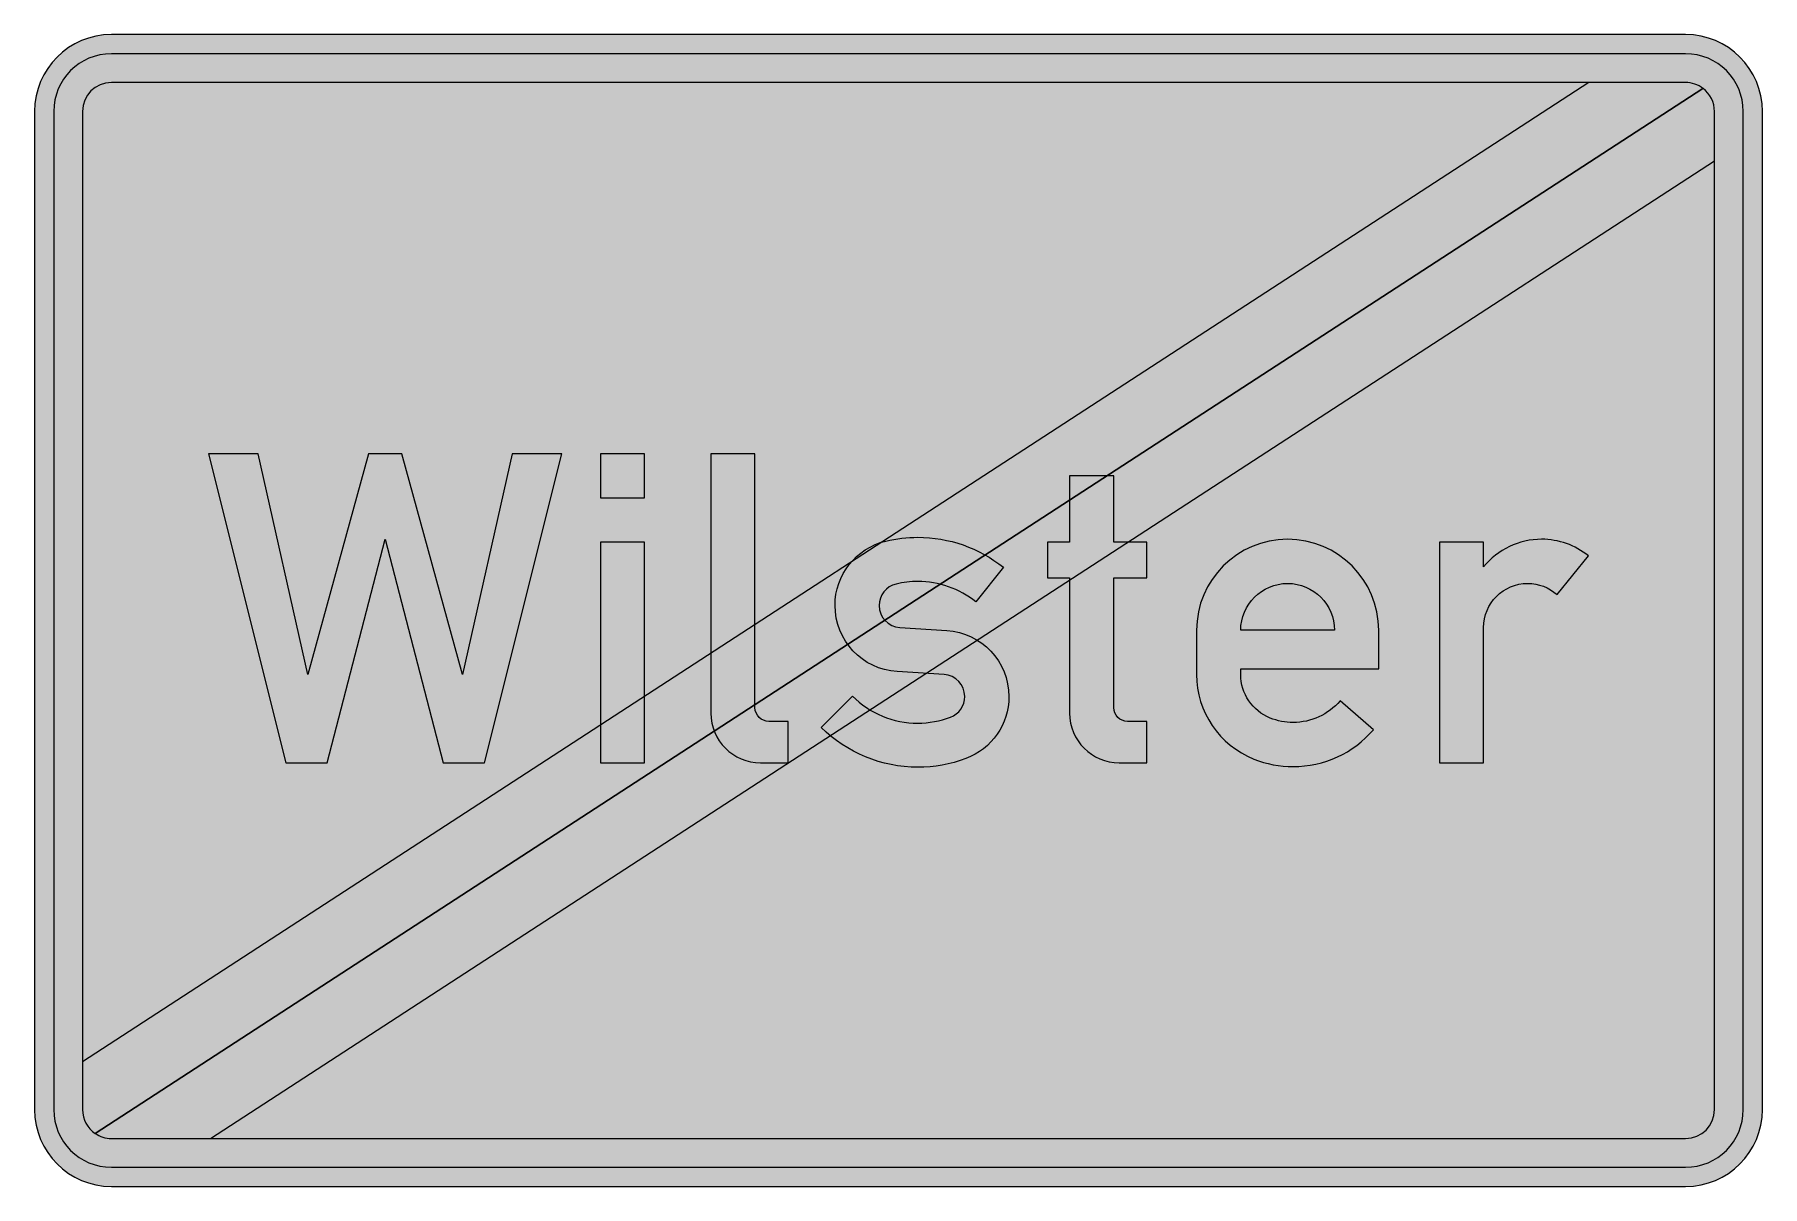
# Model space of a CAD drawing. Header units: millimetres. Extents: x -421 to 479, y -186 to 414.
import ezdxf

# ---------------------------------------------------------------- set-up
doc = ezdxf.new("R2010")
doc.units = ezdxf.units.MM
doc.header["$MEASUREMENT"] = 0
doc.layers.add('Ebene 1', color=7, linetype='Continuous')

msp = doc.modelspace()

# ---------------------------------------------------------------- hatches: boundary and pattern name
at = {"layer": 'Ebene 1'}
h = msp.add_hatch(color=250, dxfattribs=at)
edge = h.paths.add_edge_path(flags=0)
edge.add_spline(control_points=[(-380.6726, 413.9451), (-380.6726, 413.9451), (439.3274, 413.9451), (439.3274, 413.9451), (461.4299, 413.9451), (479.3274, 396.0476), (479.3274, 373.9451), (479.3274, 373.9451), (479.3274, -146.0549), (479.3274, -146.0549), (479.3274, -168.1574), (461.4299, -186.0549), (439.3274, -186.0549), (439.3274, -186.0549), (-380.6726, -186.0549), (-380.6726, -186.0549), (-402.7751, -186.0549), (-420.6726, -168.1574), (-420.6726, -146.0549), (-420.6726, -146.0549), (-420.6726, 373.9451), (-420.6726, 373.9451), (-420.6726, 396.0476), (-402.7751, 413.9451), (-380.6726, 413.9451)], knot_values=[0, 0, 0, 0, 0.125, 0.125, 0.125, 0.25, 0.25, 0.25, 0.375, 0.375, 0.375, 0.5, 0.5, 0.5, 0.625, 0.625, 0.625, 0.75, 0.75, 0.75, 0.875, 0.875, 0.875, 1, 1, 1, 1], degree=3, periodic=1)
h = msp.add_hatch(color=250, dxfattribs=at)
edge = h.paths.add_edge_path(flags=0)
edge.add_spline(control_points=[(-380.6726, 403.9451), (-380.6726, 403.9451), (439.3274, 403.9451), (439.3274, 403.9451), (455.9043, 403.9451), (469.3274, 390.522), (469.3274, 373.9451), (469.3274, 373.9451), (469.3274, -146.0549), (469.3274, -146.0549), (469.3274, -162.6318), (455.9043, -176.0549), (439.3274, -176.0549), (439.3274, -176.0549), (-380.6726, -176.0549), (-380.6726, -176.0549), (-397.2495, -176.0549), (-410.6726, -162.6318), (-410.6726, -146.0549), (-410.6726, -146.0549), (-410.6726, 373.9451), (-410.6726, 373.9451), (-410.6726, 390.522), (-397.2495, 403.9451), (-380.6726, 403.9451)], knot_values=[0, 0, 0, 0, 0.125, 0.125, 0.125, 0.25, 0.25, 0.25, 0.375, 0.375, 0.375, 0.5, 0.5, 0.5, 0.625, 0.625, 0.625, 0.75, 0.75, 0.75, 0.875, 0.875, 0.875, 1, 1, 1, 1], degree=3, periodic=1)
h = msp.add_hatch(color=2, dxfattribs=at)
edge = h.paths.add_edge_path(flags=0)
edge.add_spline(control_points=[(-380.6726, 388.9451), (-380.6726, 388.9451), (439.3274, 388.9451), (439.3274, 388.9451), (442.5907, 388.9451), (445.7484, 387.8885), (448.3546, 385.9246), (448.3546, 385.9246), (-389.0594, -158.4912), (-389.0594, -158.4912), (-393.1981, -155.7001), (-395.673, -151.0454), (-395.6726, -146.0536), (-395.6726, -146.0536), (-395.6726, 373.9451), (-395.6726, 373.9451), (-395.6726, 382.2335), (-388.961, 388.9451), (-380.6726, 388.9451)], knot_values=[0, 0, 0, 0, 0.16666667, 0.16666667, 0.16666667, 0.33333333, 0.33333333, 0.33333333, 0.5, 0.5, 0.5, 0.66666667, 0.66666667, 0.66666667, 0.83333333, 0.83333333, 0.83333333, 1, 1, 1, 1], degree=3, periodic=1)
h = msp.add_hatch(color=242, dxfattribs=at)
edge = h.paths.add_edge_path(flags=0)
edge.add_spline(control_points=[(388.9734, 388.9451), (388.9734, 388.9451), (439.3274, 388.9451), (439.3274, 388.9451), (442.5907, 388.9451), (445.7484, 387.8885), (448.3546, 385.9246), (448.3546, 385.9246), (-389.0594, -158.4912), (-389.0594, -158.4912), (-393.1981, -155.7001), (-395.673, -151.0454), (-395.6726, -146.0536), (-395.6726, -146.0536), (-395.6726, -121.191), (-395.6726, -121.191), (-395.6726, -121.191), (388.9734, 388.9451), (388.9734, 388.9451)], knot_values=[0, 0, 0, 0, 0.16666667, 0.16666667, 0.16666667, 0.33333333, 0.33333333, 0.33333333, 0.5, 0.5, 0.5, 0.66666667, 0.66666667, 0.66666667, 0.83333333, 0.83333333, 0.83333333, 1, 1, 1, 1], degree=3, periodic=1)
h = msp.add_hatch(color=2, dxfattribs=at)
edge = h.paths.add_edge_path(flags=0)
edge.add_spline(control_points=[(448.3464, 385.9332), (448.3464, 385.9332), (448.3985, 385.8915), (448.3985, 385.8915), (452.1373, 383.0525), (454.3278, 378.6383), (454.3274, 373.9438), (454.3274, 373.9438), (454.3274, -146.0549), (454.3274, -146.0549), (454.3274, -154.3433), (447.6158, -161.0549), (439.3274, -161.0549), (439.3274, -161.0549), (-380.6726, -161.0549), (-380.6726, -161.0549), (-383.6705, -161.0549), (-386.5763, -160.1664), (-389.0616, -158.4897), (-389.0616, -158.4897), (-389.0516, -158.5), (-389.0516, -158.5), (-389.0516, -158.5), (448.3464, 385.9332), (448.3464, 385.9332)], knot_values=[0, 0, 0, 0, 0.125, 0.125, 0.125, 0.25, 0.25, 0.25, 0.375, 0.375, 0.375, 0.5, 0.5, 0.5, 0.625, 0.625, 0.625, 0.75, 0.75, 0.75, 0.875, 0.875, 0.875, 1, 1, 1, 1], degree=3, periodic=1)
h = msp.add_hatch(color=242, dxfattribs=at)
edge = h.paths.add_edge_path(flags=0)
edge.add_spline(control_points=[(454.3274, 348.2082), (454.3274, 348.2082), (-328.9756, -161.0549), (-328.9756, -161.0549), (-328.9756, -161.0549), (-380.6726, -161.0549), (-380.6726, -161.0549), (-383.6705, -161.0549), (-386.5763, -160.1664), (-389.0616, -158.4897), (-389.0616, -158.4897), (-389.0516, -158.5), (-389.0516, -158.5), (-389.0516, -158.5), (448.3464, 385.9332), (448.3464, 385.9332), (448.3464, 385.9332), (448.3985, 385.8915), (448.3985, 385.8915), (452.1373, 383.0525), (454.3278, 378.6383), (454.3274, 373.9438), (454.3274, 373.9438), (454.3274, 348.2082), (454.3274, 348.2082)], knot_values=[0, 0, 0, 0, 0.125, 0.125, 0.125, 0.25, 0.25, 0.25, 0.375, 0.375, 0.375, 0.5, 0.5, 0.5, 0.625, 0.625, 0.625, 0.75, 0.75, 0.75, 0.875, 0.875, 0.875, 1, 1, 1, 1], degree=3, periodic=1)
h = msp.add_hatch(color=250, dxfattribs=at)
edge = h.paths.add_edge_path(flags=0)
edge.add_spline(control_points=[(-330.0466, 195.6181), (-330.0466, 195.6181), (-304.1716, 195.6181), (-304.1716, 195.6181), (-304.1716, 195.6181), (-278.2966, 80.6181), (-278.2966, 80.6181), (-278.2966, 80.6181), (-246.6716, 195.6181), (-246.6716, 195.6181), (-246.6716, 195.6181), (-229.4216, 195.6181), (-229.4216, 195.6181), (-229.4216, 195.6181), (-197.7967, 80.6181), (-197.7967, 80.6181), (-197.7967, 80.6181), (-171.9216, 195.6181), (-171.9216, 195.6181), (-171.9216, 195.6181), (-146.0466, 195.6181), (-146.0466, 195.6181), (-146.0466, 195.6181), (-186.2966, 34.6181), (-186.2966, 34.6181), (-186.2966, 34.6181), (-207.8591, 34.6181), (-207.8591, 34.6181), (-207.8591, 34.6181), (-238.0466, 151.0556), (-238.0466, 151.0556), (-238.0466, 151.0556), (-268.2341, 34.6181), (-268.2341, 34.6181), (-268.2341, 34.6181), (-289.7966, 34.6181), (-289.7966, 34.6181), (-289.7966, 34.6181), (-330.0466, 195.6181), (-330.0466, 195.6181)], knot_values=[0, 0, 0, 0, 0.07692308, 0.07692308, 0.07692308, 0.15384615, 0.15384615, 0.15384615, 0.23076923, 0.23076923, 0.23076923, 0.30769231, 0.30769231, 0.30769231, 0.38461538, 0.38461538, 0.38461538, 0.46153846, 0.46153846, 0.46153846, 0.53846154, 0.53846154, 0.53846154, 0.61538462, 0.61538462, 0.61538462, 0.69230769, 0.69230769, 0.69230769, 0.76923077, 0.76923077, 0.76923077, 0.84615385, 0.84615385, 0.84615385, 0.92307692, 0.92307692, 0.92307692, 1, 1, 1, 1], degree=3, periodic=1)
h = msp.add_hatch(color=250, dxfattribs=at)
edge = h.paths.add_edge_path(flags=0)
edge.add_spline(control_points=[(-125.9216, 195.6181), (-125.9216, 195.6181), (-102.9216, 195.6181), (-102.9216, 195.6181), (-102.9216, 195.6181), (-102.9216, 172.6181), (-102.9216, 172.6181), (-102.9216, 172.6181), (-125.9216, 172.6181), (-125.9216, 172.6181), (-125.9216, 172.6181), (-125.9216, 195.6181), (-125.9216, 195.6181)], knot_values=[0, 0, 0, 0, 0.25, 0.25, 0.25, 0.5, 0.5, 0.5, 0.75, 0.75, 0.75, 1, 1, 1, 1], degree=3, periodic=1)
h = msp.add_hatch(color=250, dxfattribs=at)
edge = h.paths.add_edge_path(flags=0)
edge.add_spline(control_points=[(-42.5467, 34.6181), (-56.8371, 34.6181), (-68.4216, 46.2026), (-68.4216, 60.4931), (-68.4216, 60.4931), (-68.4216, 195.6181), (-68.4216, 195.6181), (-68.4216, 195.6181), (-45.4216, 195.6181), (-45.4216, 195.6181), (-45.4216, 195.6181), (-45.4216, 63.3681), (-45.4216, 63.3681), (-45.4216, 59.3984), (-42.2038, 56.1806), (-38.2341, 56.1806), (-38.2341, 56.1806), (-28.1716, 56.1806), (-28.1716, 56.1806), (-28.1716, 56.1806), (-28.1716, 34.6181), (-28.1716, 34.6181), (-28.1716, 34.6181), (-42.5467, 34.6181), (-42.5467, 34.6181)], knot_values=[0, 0, 0, 0, 0.125, 0.125, 0.125, 0.25, 0.25, 0.25, 0.375, 0.375, 0.375, 0.5, 0.5, 0.5, 0.625, 0.625, 0.625, 0.75, 0.75, 0.75, 0.875, 0.875, 0.875, 1, 1, 1, 1], degree=3, periodic=1)
h = msp.add_hatch(color=250, dxfattribs=at)
edge = h.paths.add_edge_path(flags=0)
edge.add_spline(control_points=[(144.3283, 34.6181), (130.0379, 34.6181), (118.4533, 46.2026), (118.4534, 60.4931), (118.4534, 60.4931), (118.4534, 130.9306), (118.4534, 130.9306), (118.4534, 130.9306), (106.9534, 130.9306), (106.9534, 130.9306), (106.9534, 130.9306), (106.9534, 149.6181), (106.9534, 149.6181), (106.9534, 149.6181), (118.4534, 149.6181), (118.4534, 149.6181), (118.4534, 149.6181), (118.4534, 184.1181), (118.4534, 184.1181), (118.4534, 184.1181), (141.4534, 184.1181), (141.4534, 184.1181), (141.4534, 184.1181), (141.4534, 149.6181), (141.4534, 149.6181), (141.4534, 149.6181), (158.7034, 149.6181), (158.7034, 149.6181), (158.7034, 149.6181), (158.7034, 130.9306), (158.7034, 130.9306), (158.7034, 130.9306), (141.4534, 130.9306), (141.4534, 130.9306), (141.4534, 130.9306), (141.4534, 63.3681), (141.4534, 63.3681), (141.4534, 59.3984), (144.6712, 56.1806), (148.6409, 56.1806), (148.6409, 56.1806), (158.7034, 56.1806), (158.7034, 56.1806), (158.7034, 56.1806), (158.7034, 34.6181), (158.7034, 34.6181), (158.7034, 34.6181), (144.3283, 34.6181), (144.3283, 34.6181)], knot_values=[0, 0, 0, 0, 0.0625, 0.0625, 0.0625, 0.125, 0.125, 0.125, 0.1875, 0.1875, 0.1875, 0.25, 0.25, 0.25, 0.3125, 0.3125, 0.3125, 0.375, 0.375, 0.375, 0.4375, 0.4375, 0.4375, 0.5, 0.5, 0.5, 0.5625, 0.5625, 0.5625, 0.625, 0.625, 0.625, 0.6875, 0.6875, 0.6875, 0.75, 0.75, 0.75, 0.8125, 0.8125, 0.8125, 0.875, 0.875, 0.875, 0.9375, 0.9375, 0.9375, 1, 1, 1, 1], degree=3, periodic=1)
h = msp.add_hatch(color=250, dxfattribs=at)
edge = h.paths.add_edge_path(flags=0)
edge.add_spline(control_points=[(-125.9216, 149.6181), (-125.9216, 149.6181), (-102.9216, 149.6181), (-102.9216, 149.6181), (-102.9216, 149.6181), (-102.9216, 34.6181), (-102.9216, 34.6181), (-102.9216, 34.6181), (-125.9216, 34.6181), (-125.9216, 34.6181), (-125.9216, 34.6181), (-125.9216, 149.6181), (-125.9216, 149.6181)], knot_values=[0, 0, 0, 0, 0.25, 0.25, 0.25, 0.5, 0.5, 0.5, 0.75, 0.75, 0.75, 1, 1, 1, 1], degree=3, periodic=1)
h = msp.add_hatch(color=250, dxfattribs=at)
edge = h.paths.add_edge_path(flags=0)
edge.add_spline(control_points=[(30.0484, 105.0777), (23.9875, 105.4567), (19.2659, 110.4826), (19.2659, 116.5555), (19.2659, 121.8729), (22.9114, 126.4969), (28.0821, 127.7378), (31.7861, 128.6267), (35.5817, 129.0759), (39.3909, 129.0759), (50.3714, 129.0759), (61.0263, 125.3466), (69.61, 118.499), (69.61, 118.499), (83.9533, 136.4786), (83.9533, 136.4786), (71.2953, 146.5765), (55.5832, 152.0759), (39.3909, 152.0759), (33.7737, 152.0759), (28.1765, 151.4135), (22.7145, 150.1027), (7.2025, 146.3798), (-3.7341, 132.5078), (-3.7341, 116.5555), (-3.7342, 98.3373), (10.431, 83.2591), (28.6137, 82.1226), (28.6137, 82.1226), (53.0457, 80.5955), (53.0457, 80.5955), (59.1066, 80.2166), (63.8284, 75.1907), (63.8284, 69.1178), (63.8284, 64.3242), (60.8548, 60.0332), (56.3662, 58.3501), (50.9381, 56.3146), (45.1881, 55.272), (39.3908, 55.272), (26.614, 55.272), (14.3567, 60.3297), (5.2977, 69.3396), (5.2977, 69.3396), (-10.9216, 53.0323), (-10.9216, 53.0323), (2.447, 39.7357), (20.5356, 32.2721), (39.3908, 32.2721), (47.946, 32.2721), (56.4315, 33.8107), (64.4421, 36.8145), (77.9076, 41.8641), (86.8284, 54.7368), (86.8284, 69.1178), (86.8284, 87.336), (72.6631, 102.4142), (54.4805, 103.5507), (54.4805, 103.5507), (30.0484, 105.0777), (30.0484, 105.0777)], knot_values=[0, 0, 0, 0, 0.05, 0.05, 0.05, 0.1, 0.1, 0.1, 0.15, 0.15, 0.15, 0.2, 0.2, 0.2, 0.25, 0.25, 0.25, 0.3, 0.3, 0.3, 0.35, 0.35, 0.35, 0.4, 0.4, 0.4, 0.45, 0.45, 0.45, 0.5, 0.5, 0.5, 0.55, 0.55, 0.55, 0.6, 0.6, 0.6, 0.65, 0.65, 0.65, 0.7, 0.7, 0.7, 0.75, 0.75, 0.75, 0.8, 0.8, 0.8, 0.85, 0.85, 0.85, 0.9, 0.9, 0.9, 0.95, 0.95, 0.95, 1, 1, 1, 1], degree=3, periodic=1)
h = msp.add_hatch(color=250, dxfattribs=at)
edge = h.paths.add_edge_path(flags=0)
edge.add_spline(control_points=[(222.94, 57.9283), (226.741, 56.4079), (230.797, 55.6269), (234.8908, 55.6269), (244.2772, 55.6269), (253.1956, 59.725), (259.3089, 66.8477), (259.3089, 66.8477), (276.7618, 51.868), (276.7618, 51.868), (266.2791, 39.6544), (250.9862, 32.6269), (234.8908, 32.6269), (227.871, 32.627), (220.9157, 33.9663), (214.398, 36.5734), (196.3879, 43.7774), (184.5784, 61.2206), (184.5784, 80.6181), (184.5784, 80.6181), (184.5784, 103.6181), (184.5784, 103.6181), (184.5784, 129.8171), (205.8167, 151.0556), (232.0159, 151.0556), (258.2149, 151.0556), (279.4534, 129.8171), (279.4534, 103.6181), (279.4534, 103.6181), (279.4534, 83.4931), (279.4534, 83.4931), (279.4534, 83.4931), (207.5784, 83.4931), (207.5784, 83.4931), (207.5784, 83.4931), (207.5784, 80.6181), (207.5784, 80.6181), (207.5784, 70.6255), (213.662, 61.6395), (222.94, 57.9283)], knot_values=[0, 0, 0, 0, 0.07692308, 0.07692308, 0.07692308, 0.15384615, 0.15384615, 0.15384615, 0.23076923, 0.23076923, 0.23076923, 0.30769231, 0.30769231, 0.30769231, 0.38461538, 0.38461538, 0.38461538, 0.46153846, 0.46153846, 0.46153846, 0.53846154, 0.53846154, 0.53846154, 0.61538462, 0.61538462, 0.61538462, 0.69230769, 0.69230769, 0.69230769, 0.76923077, 0.76923077, 0.76923077, 0.84615385, 0.84615385, 0.84615385, 0.92307692, 0.92307692, 0.92307692, 1, 1, 1, 1], degree=3, periodic=1)
h = msp.add_hatch(color=250, dxfattribs=at)
edge = h.paths.add_edge_path(flags=0)
edge.add_spline(control_points=[(334.0784, 149.6181), (334.0784, 149.6181), (334.0783, 136.6382), (334.0783, 136.6382), (341.447, 145.7565), (352.5424, 151.0556), (364.2659, 151.0556), (373.1635, 151.0556), (381.7909, 147.9985), (388.7033, 142.3962), (388.7033, 142.3962), (372.3668, 122.2388), (372.3668, 122.2388), (368.1555, 125.9856), (362.7151, 128.0556), (357.0784, 128.0556), (344.3758, 128.0556), (334.0784, 117.7581), (334.0784, 105.0556), (334.0784, 105.0556), (334.0784, 34.6181), (334.0784, 34.6181), (334.0784, 34.6181), (311.0784, 34.6181), (311.0784, 34.6181), (311.0784, 34.6181), (311.0784, 149.6181), (311.0784, 149.6181), (311.0784, 149.6181), (334.0784, 149.6181), (334.0784, 149.6181)], knot_values=[0, 0, 0, 0, 0.1, 0.1, 0.1, 0.2, 0.2, 0.2, 0.3, 0.3, 0.3, 0.4, 0.4, 0.4, 0.5, 0.5, 0.5, 0.6, 0.6, 0.6, 0.7, 0.7, 0.7, 0.8, 0.8, 0.8, 0.9, 0.9, 0.9, 1, 1, 1, 1], degree=3, periodic=1)
at = {"layer": 'Ebene 1', "true_color": 0xffed00}
h = msp.add_hatch(color=2, dxfattribs=at)
edge = h.paths.add_edge_path()
edge.add_spline(control_points=[(232.0159, 128.0556), (218.5194, 128.0556), (207.5784, 117.1145), (207.5784, 103.6181), (207.5784, 103.6181), (256.4534, 103.6181), (256.4534, 103.6181), (256.4534, 117.1145), (245.5123, 128.0556), (232.0159, 128.0556)], knot_values=[0, 0, 0, 0, 0.33333333, 0.33333333, 0.33333333, 0.66666667, 0.66666667, 0.66666667, 1, 1, 1, 1], degree=3, periodic=1)

# ---------------------------------------------------------------- linework, layer by layer
at = {"layer": 'Ebene 1', "color": 250, "lineweight": 9}
for points, knots in [([(-380.6726, 413.9451), (-380.6726, 413.9451), (439.3274, 413.9451), (439.3274, 413.9451), (461.4299, 413.9451), (479.3274, 396.0476), (479.3274, 373.9451), (479.3274, 373.9451), (479.3274, -146.0549), (479.3274, -146.0549), (479.3274, -168.1574), (461.4299, -186.0549), (439.3274, -186.0549), (439.3274, -186.0549), (-380.6726, -186.0549), (-380.6726, -186.0549), (-402.7751, -186.0549), (-420.6726, -168.1574), (-420.6726, -146.0549), (-420.6726, -146.0549), (-420.6726, 373.9451), (-420.6726, 373.9451), (-420.6726, 396.0476), (-402.7751, 413.9451), (-380.6726, 413.9451)], [0, 0, 0, 0, 0.125, 0.125, 0.125, 0.25, 0.25, 0.25, 0.375, 0.375, 0.375, 0.5, 0.5, 0.5, 0.625, 0.625, 0.625, 0.75, 0.75, 0.75, 0.875, 0.875, 0.875, 1, 1, 1, 1]), ([(-380.6726, 403.9451), (-380.6726, 403.9451), (439.3274, 403.9451), (439.3274, 403.9451), (455.9043, 403.9451), (469.3274, 390.522), (469.3274, 373.9451), (469.3274, 373.9451), (469.3274, -146.0549), (469.3274, -146.0549), (469.3274, -162.6318), (455.9043, -176.0549), (439.3274, -176.0549), (439.3274, -176.0549), (-380.6726, -176.0549), (-380.6726, -176.0549), (-397.2495, -176.0549), (-410.6726, -162.6318), (-410.6726, -146.0549), (-410.6726, -146.0549), (-410.6726, 373.9451), (-410.6726, 373.9451), (-410.6726, 390.522), (-397.2495, 403.9451), (-380.6726, 403.9451)], [0, 0, 0, 0, 0.125, 0.125, 0.125, 0.25, 0.25, 0.25, 0.375, 0.375, 0.375, 0.5, 0.5, 0.5, 0.625, 0.625, 0.625, 0.75, 0.75, 0.75, 0.875, 0.875, 0.875, 1, 1, 1, 1]), ([(-330.0466, 195.6181), (-330.0466, 195.6181), (-304.1716, 195.6181), (-304.1716, 195.6181), (-304.1716, 195.6181), (-278.2966, 80.6181), (-278.2966, 80.6181), (-278.2966, 80.6181), (-246.6716, 195.6181), (-246.6716, 195.6181), (-246.6716, 195.6181), (-229.4216, 195.6181), (-229.4216, 195.6181), (-229.4216, 195.6181), (-197.7967, 80.6181), (-197.7967, 80.6181), (-197.7967, 80.6181), (-171.9216, 195.6181), (-171.9216, 195.6181), (-171.9216, 195.6181), (-146.0466, 195.6181), (-146.0466, 195.6181), (-146.0466, 195.6181), (-186.2966, 34.6181), (-186.2966, 34.6181), (-186.2966, 34.6181), (-207.8591, 34.6181), (-207.8591, 34.6181), (-207.8591, 34.6181), (-238.0466, 151.0556), (-238.0466, 151.0556), (-238.0466, 151.0556), (-268.2341, 34.6181), (-268.2341, 34.6181), (-268.2341, 34.6181), (-289.7966, 34.6181), (-289.7966, 34.6181), (-289.7966, 34.6181), (-330.0466, 195.6181), (-330.0466, 195.6181)], [0, 0, 0, 0, 0.07692308, 0.07692308, 0.07692308, 0.15384615, 0.15384615, 0.15384615, 0.23076923, 0.23076923, 0.23076923, 0.30769231, 0.30769231, 0.30769231, 0.38461538, 0.38461538, 0.38461538, 0.46153846, 0.46153846, 0.46153846, 0.53846154, 0.53846154, 0.53846154, 0.61538462, 0.61538462, 0.61538462, 0.69230769, 0.69230769, 0.69230769, 0.76923077, 0.76923077, 0.76923077, 0.84615385, 0.84615385, 0.84615385, 0.92307692, 0.92307692, 0.92307692, 1, 1, 1, 1]), ([(-125.9216, 195.6181), (-125.9216, 195.6181), (-102.9216, 195.6181), (-102.9216, 195.6181), (-102.9216, 195.6181), (-102.9216, 172.6181), (-102.9216, 172.6181), (-102.9216, 172.6181), (-125.9216, 172.6181), (-125.9216, 172.6181), (-125.9216, 172.6181), (-125.9216, 195.6181), (-125.9216, 195.6181)], [0, 0, 0, 0, 0.25, 0.25, 0.25, 0.5, 0.5, 0.5, 0.75, 0.75, 0.75, 1, 1, 1, 1]), ([(-42.5467, 34.6181), (-56.8371, 34.6181), (-68.4216, 46.2026), (-68.4216, 60.4931), (-68.4216, 60.4931), (-68.4216, 195.6181), (-68.4216, 195.6181), (-68.4216, 195.6181), (-45.4216, 195.6181), (-45.4216, 195.6181), (-45.4216, 195.6181), (-45.4216, 63.3681), (-45.4216, 63.3681), (-45.4216, 59.3984), (-42.2038, 56.1806), (-38.2341, 56.1806), (-38.2341, 56.1806), (-28.1716, 56.1806), (-28.1716, 56.1806), (-28.1716, 56.1806), (-28.1716, 34.6181), (-28.1716, 34.6181), (-28.1716, 34.6181), (-42.5467, 34.6181), (-42.5467, 34.6181)], [0, 0, 0, 0, 0.125, 0.125, 0.125, 0.25, 0.25, 0.25, 0.375, 0.375, 0.375, 0.5, 0.5, 0.5, 0.625, 0.625, 0.625, 0.75, 0.75, 0.75, 0.875, 0.875, 0.875, 1, 1, 1, 1]), ([(144.3283, 34.6181), (130.0379, 34.6181), (118.4533, 46.2026), (118.4534, 60.4931), (118.4534, 60.4931), (118.4534, 130.9306), (118.4534, 130.9306), (118.4534, 130.9306), (106.9534, 130.9306), (106.9534, 130.9306), (106.9534, 130.9306), (106.9534, 149.6181), (106.9534, 149.6181), (106.9534, 149.6181), (118.4534, 149.6181), (118.4534, 149.6181), (118.4534, 149.6181), (118.4534, 184.1181), (118.4534, 184.1181), (118.4534, 184.1181), (141.4534, 184.1181), (141.4534, 184.1181), (141.4534, 184.1181), (141.4534, 149.6181), (141.4534, 149.6181), (141.4534, 149.6181), (158.7034, 149.6181), (158.7034, 149.6181), (158.7034, 149.6181), (158.7034, 130.9306), (158.7034, 130.9306), (158.7034, 130.9306), (141.4534, 130.9306), (141.4534, 130.9306), (141.4534, 130.9306), (141.4534, 63.3681), (141.4534, 63.3681), (141.4534, 59.3984), (144.6712, 56.1806), (148.6409, 56.1806), (148.6409, 56.1806), (158.7034, 56.1806), (158.7034, 56.1806), (158.7034, 56.1806), (158.7034, 34.6181), (158.7034, 34.6181), (158.7034, 34.6181), (144.3283, 34.6181), (144.3283, 34.6181)], [0, 0, 0, 0, 0.0625, 0.0625, 0.0625, 0.125, 0.125, 0.125, 0.1875, 0.1875, 0.1875, 0.25, 0.25, 0.25, 0.3125, 0.3125, 0.3125, 0.375, 0.375, 0.375, 0.4375, 0.4375, 0.4375, 0.5, 0.5, 0.5, 0.5625, 0.5625, 0.5625, 0.625, 0.625, 0.625, 0.6875, 0.6875, 0.6875, 0.75, 0.75, 0.75, 0.8125, 0.8125, 0.8125, 0.875, 0.875, 0.875, 0.9375, 0.9375, 0.9375, 1, 1, 1, 1]), ([(-125.9216, 149.6181), (-125.9216, 149.6181), (-102.9216, 149.6181), (-102.9216, 149.6181), (-102.9216, 149.6181), (-102.9216, 34.6181), (-102.9216, 34.6181), (-102.9216, 34.6181), (-125.9216, 34.6181), (-125.9216, 34.6181), (-125.9216, 34.6181), (-125.9216, 149.6181), (-125.9216, 149.6181)], [0, 0, 0, 0, 0.25, 0.25, 0.25, 0.5, 0.5, 0.5, 0.75, 0.75, 0.75, 1, 1, 1, 1]), ([(30.0484, 105.0777), (23.9875, 105.4567), (19.2659, 110.4826), (19.2659, 116.5555), (19.2659, 121.8729), (22.9114, 126.4969), (28.0821, 127.7378), (31.7861, 128.6267), (35.5817, 129.0759), (39.3909, 129.0759), (50.3714, 129.0759), (61.0263, 125.3466), (69.61, 118.499), (69.61, 118.499), (83.9533, 136.4786), (83.9533, 136.4786), (71.2953, 146.5765), (55.5832, 152.0759), (39.3909, 152.0759), (33.7737, 152.0759), (28.1765, 151.4135), (22.7145, 150.1027), (7.2025, 146.3798), (-3.7341, 132.5078), (-3.7341, 116.5555), (-3.7342, 98.3373), (10.431, 83.2591), (28.6137, 82.1226), (28.6137, 82.1226), (53.0457, 80.5955), (53.0457, 80.5955), (59.1066, 80.2166), (63.8284, 75.1907), (63.8284, 69.1178), (63.8284, 64.3242), (60.8548, 60.0332), (56.3662, 58.3501), (50.9381, 56.3146), (45.1881, 55.272), (39.3908, 55.272), (26.614, 55.272), (14.3567, 60.3297), (5.2977, 69.3396), (5.2977, 69.3396), (-10.9216, 53.0323), (-10.9216, 53.0323), (2.447, 39.7357), (20.5356, 32.2721), (39.3908, 32.2721), (47.946, 32.2721), (56.4315, 33.8107), (64.4421, 36.8145), (77.9076, 41.8641), (86.8284, 54.7368), (86.8284, 69.1178), (86.8284, 87.336), (72.6631, 102.4142), (54.4805, 103.5507), (54.4805, 103.5507), (30.0484, 105.0777), (30.0484, 105.0777)], [0, 0, 0, 0, 0.05, 0.05, 0.05, 0.1, 0.1, 0.1, 0.15, 0.15, 0.15, 0.2, 0.2, 0.2, 0.25, 0.25, 0.25, 0.3, 0.3, 0.3, 0.35, 0.35, 0.35, 0.4, 0.4, 0.4, 0.45, 0.45, 0.45, 0.5, 0.5, 0.5, 0.55, 0.55, 0.55, 0.6, 0.6, 0.6, 0.65, 0.65, 0.65, 0.7, 0.7, 0.7, 0.75, 0.75, 0.75, 0.8, 0.8, 0.8, 0.85, 0.85, 0.85, 0.9, 0.9, 0.9, 0.95, 0.95, 0.95, 1, 1, 1, 1]), ([(222.94, 57.9283), (226.741, 56.4079), (230.797, 55.6269), (234.8908, 55.6269), (244.2772, 55.6269), (253.1956, 59.725), (259.3089, 66.8477), (259.3089, 66.8477), (276.7618, 51.868), (276.7618, 51.868), (266.2791, 39.6544), (250.9862, 32.6269), (234.8908, 32.6269), (227.871, 32.627), (220.9157, 33.9663), (214.398, 36.5734), (196.3879, 43.7774), (184.5784, 61.2206), (184.5784, 80.6181), (184.5784, 80.6181), (184.5784, 103.6181), (184.5784, 103.6181), (184.5784, 129.8171), (205.8167, 151.0556), (232.0159, 151.0556), (258.2149, 151.0556), (279.4534, 129.8171), (279.4534, 103.6181), (279.4534, 103.6181), (279.4534, 83.4931), (279.4534, 83.4931), (279.4534, 83.4931), (207.5784, 83.4931), (207.5784, 83.4931), (207.5784, 83.4931), (207.5784, 80.6181), (207.5784, 80.6181), (207.5784, 70.6255), (213.662, 61.6395), (222.94, 57.9283)], [0, 0, 0, 0, 0.07692308, 0.07692308, 0.07692308, 0.15384615, 0.15384615, 0.15384615, 0.23076923, 0.23076923, 0.23076923, 0.30769231, 0.30769231, 0.30769231, 0.38461538, 0.38461538, 0.38461538, 0.46153846, 0.46153846, 0.46153846, 0.53846154, 0.53846154, 0.53846154, 0.61538462, 0.61538462, 0.61538462, 0.69230769, 0.69230769, 0.69230769, 0.76923077, 0.76923077, 0.76923077, 0.84615385, 0.84615385, 0.84615385, 0.92307692, 0.92307692, 0.92307692, 1, 1, 1, 1]), ([(334.0784, 149.6181), (334.0784, 149.6181), (334.0783, 136.6382), (334.0783, 136.6382), (341.447, 145.7565), (352.5424, 151.0556), (364.2659, 151.0556), (373.1635, 151.0556), (381.7909, 147.9985), (388.7033, 142.3962), (388.7033, 142.3962), (372.3668, 122.2388), (372.3668, 122.2388), (368.1555, 125.9856), (362.7151, 128.0556), (357.0784, 128.0556), (344.3758, 128.0556), (334.0784, 117.7581), (334.0784, 105.0556), (334.0784, 105.0556), (334.0784, 34.6181), (334.0784, 34.6181), (334.0784, 34.6181), (311.0784, 34.6181), (311.0784, 34.6181), (311.0784, 34.6181), (311.0784, 149.6181), (311.0784, 149.6181), (311.0784, 149.6181), (334.0784, 149.6181), (334.0784, 149.6181)], [0, 0, 0, 0, 0.1, 0.1, 0.1, 0.2, 0.2, 0.2, 0.3, 0.3, 0.3, 0.4, 0.4, 0.4, 0.5, 0.5, 0.5, 0.6, 0.6, 0.6, 0.7, 0.7, 0.7, 0.8, 0.8, 0.8, 0.9, 0.9, 0.9, 1, 1, 1, 1])]:
    msp.add_open_spline(points, degree=3, knots=knots, dxfattribs=at)
at = {"layer": 'Ebene 1', "color": 2, "lineweight": 9}
for points, knots in [([(-380.6726, 388.9451), (-380.6726, 388.9451), (439.3274, 388.9451), (439.3274, 388.9451), (442.5907, 388.9451), (445.7484, 387.8885), (448.3546, 385.9246), (448.3546, 385.9246), (-389.0594, -158.4912), (-389.0594, -158.4912), (-393.1981, -155.7001), (-395.673, -151.0454), (-395.6726, -146.0536), (-395.6726, -146.0536), (-395.6726, 373.9451), (-395.6726, 373.9451), (-395.6726, 382.2335), (-388.961, 388.9451), (-380.6726, 388.9451)], [0, 0, 0, 0, 0.16666667, 0.16666667, 0.16666667, 0.33333333, 0.33333333, 0.33333333, 0.5, 0.5, 0.5, 0.66666667, 0.66666667, 0.66666667, 0.83333333, 0.83333333, 0.83333333, 1, 1, 1, 1]), ([(448.3464, 385.9332), (448.3464, 385.9332), (448.3985, 385.8915), (448.3985, 385.8915), (452.1373, 383.0525), (454.3278, 378.6383), (454.3274, 373.9438), (454.3274, 373.9438), (454.3274, -146.0549), (454.3274, -146.0549), (454.3274, -154.3433), (447.6158, -161.0549), (439.3274, -161.0549), (439.3274, -161.0549), (-380.6726, -161.0549), (-380.6726, -161.0549), (-383.6705, -161.0549), (-386.5763, -160.1664), (-389.0616, -158.4897), (-389.0616, -158.4897), (-389.0516, -158.5), (-389.0516, -158.5), (-389.0516, -158.5), (448.3464, 385.9332), (448.3464, 385.9332)], [0, 0, 0, 0, 0.125, 0.125, 0.125, 0.25, 0.25, 0.25, 0.375, 0.375, 0.375, 0.5, 0.5, 0.5, 0.625, 0.625, 0.625, 0.75, 0.75, 0.75, 0.875, 0.875, 0.875, 1, 1, 1, 1]), ([(232.0159, 128.0556), (218.5194, 128.0556), (207.5784, 117.1145), (207.5784, 103.6181), (207.5784, 103.6181), (256.4534, 103.6181), (256.4534, 103.6181), (256.4534, 117.1145), (245.5123, 128.0556), (232.0159, 128.0556)], [0, 0, 0, 0, 0.33333333, 0.33333333, 0.33333333, 0.66666667, 0.66666667, 0.66666667, 1, 1, 1, 1])]:
    msp.add_open_spline(points, degree=3, knots=knots, dxfattribs=at)
at = {"layer": 'Ebene 1', "color": 242, "lineweight": 9}
for points, knots in [([(388.9734, 388.9451), (388.9734, 388.9451), (439.3274, 388.9451), (439.3274, 388.9451), (442.5907, 388.9451), (445.7484, 387.8885), (448.3546, 385.9246), (448.3546, 385.9246), (-389.0594, -158.4912), (-389.0594, -158.4912), (-393.1981, -155.7001), (-395.673, -151.0454), (-395.6726, -146.0536), (-395.6726, -146.0536), (-395.6726, -121.191), (-395.6726, -121.191), (-395.6726, -121.191), (388.9734, 388.9451), (388.9734, 388.9451)], [0, 0, 0, 0, 0.16666667, 0.16666667, 0.16666667, 0.33333333, 0.33333333, 0.33333333, 0.5, 0.5, 0.5, 0.66666667, 0.66666667, 0.66666667, 0.83333333, 0.83333333, 0.83333333, 1, 1, 1, 1]), ([(454.3274, 348.2082), (454.3274, 348.2082), (-328.9756, -161.0549), (-328.9756, -161.0549), (-328.9756, -161.0549), (-380.6726, -161.0549), (-380.6726, -161.0549), (-383.6705, -161.0549), (-386.5763, -160.1664), (-389.0616, -158.4897), (-389.0616, -158.4897), (-389.0516, -158.5), (-389.0516, -158.5), (-389.0516, -158.5), (448.3464, 385.9332), (448.3464, 385.9332), (448.3464, 385.9332), (448.3985, 385.8915), (448.3985, 385.8915), (452.1373, 383.0525), (454.3278, 378.6383), (454.3274, 373.9438), (454.3274, 373.9438), (454.3274, 348.2082), (454.3274, 348.2082)], [0, 0, 0, 0, 0.125, 0.125, 0.125, 0.25, 0.25, 0.25, 0.375, 0.375, 0.375, 0.5, 0.5, 0.5, 0.625, 0.625, 0.625, 0.75, 0.75, 0.75, 0.875, 0.875, 0.875, 1, 1, 1, 1])]:
    msp.add_open_spline(points, degree=3, knots=knots, dxfattribs=at)

doc.saveas('drawing.dxf')
